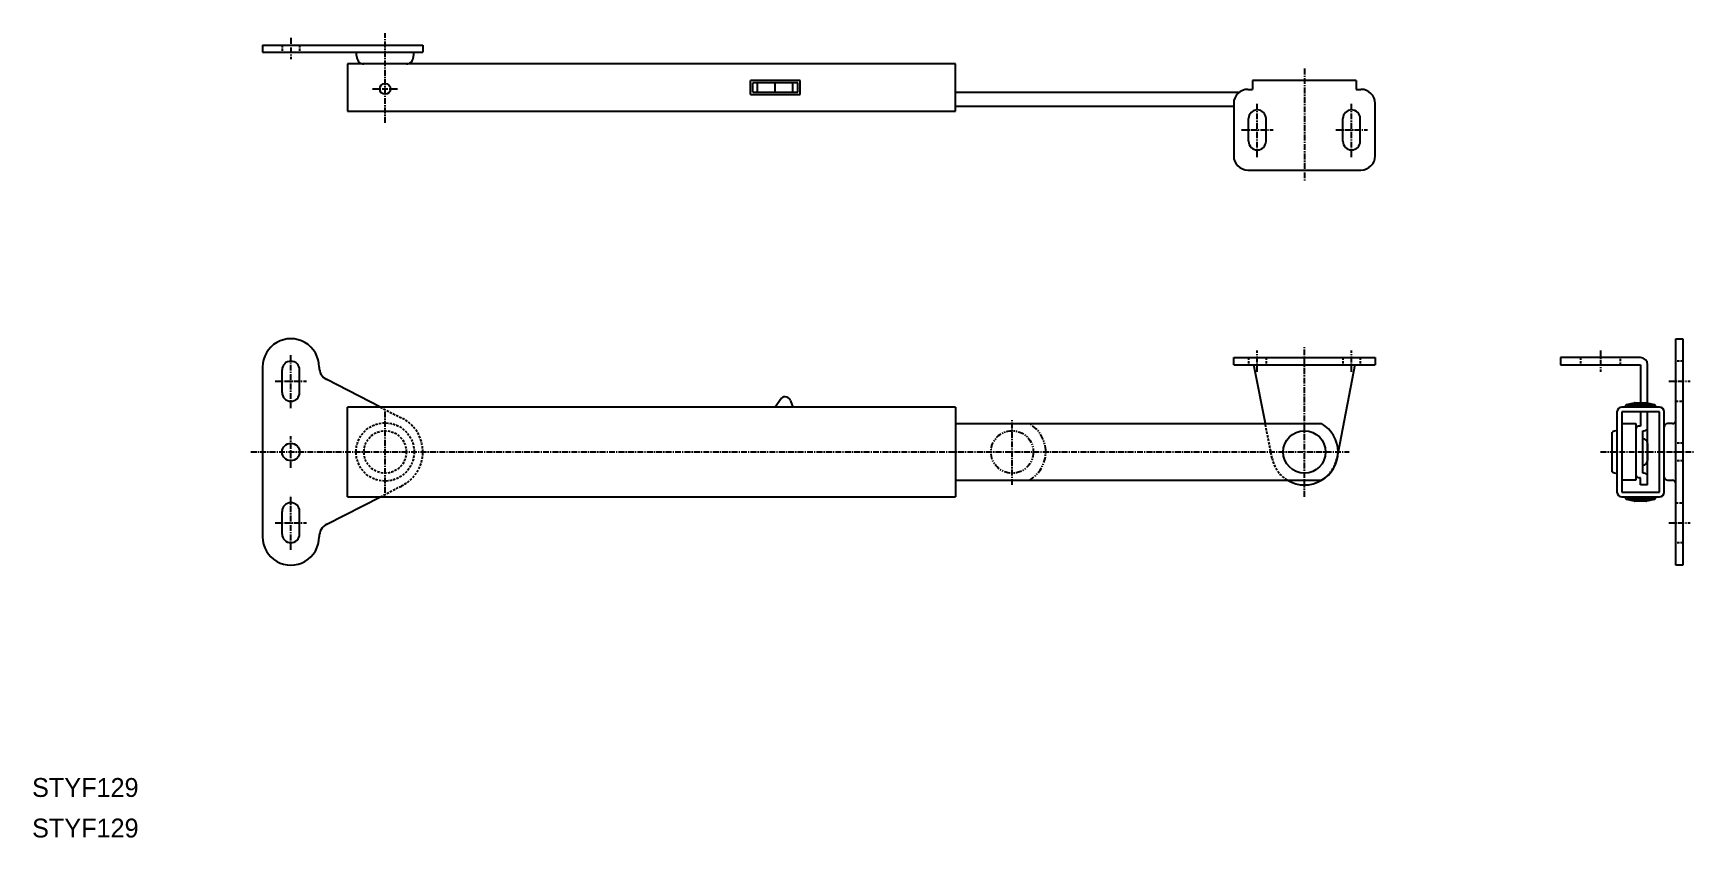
# Model space of a CAD drawing. Extents: x 0 to 353, y 0 to 170.
import ezdxf

# ---------------------------------------------------------------- set-up
doc = ezdxf.new("R2010")
doc.units = 0
for name, pattern in [('CENTER', [2, 1.25, -0.25, 0.25, -0.25]), ('DASHED', [0.75, 0.5, -0.25]), ('PHANTOM', [2.5, 1.25, -0.25, 0.25, -0.25, 0.25, -0.25])]:
    doc.linetypes.add(name, pattern=pattern)
doc.layers.get('0').update_dxf_attribs({"linetype": 'CONTINUOUS'})
doc.layers.add('CENTER', color=1, linetype='CENTER')

msp = doc.modelspace()

# ---------------------------------------------------------------- linework, layer by layer
at = {"color": 7, "linetype": 'CONTINUOUS'}
for p, q in [((48.89, 168), (82.89, 168)), ((48.89, 168), (48.89, 166.5)), ((48.89, 166.5), (82.89, 166.5)), ((68.89, 165.51), (68.72, 166.5)), ((80.89, 165.51), (81.06, 166.5)), ((82.89, 168), (82.89, 166.5)), ((195.89, 164), (66.89, 164)), ((66.89, 164), (66.89, 154)), ((195.89, 154), (195.89, 164)), ((162.9, 160.5), (152.38, 160.5)), ((152.38, 157.5), (152.38, 160.5)), ((162.4, 160), (152.88, 160)), ((152.88, 158), (152.88, 160)), ((153.88, 158), (153.88, 160)), ((157.64, 158), (157.64, 160)), ((157.64, 158), (157.64, 160)), ((161.4, 158), (161.4, 160)), ((162.4, 158), (162.4, 160)), ((162.9, 157.5), (162.9, 160.5)), ((280.89, 160.5), (258.89, 160.5)), ((258.89, 160.5), (258.89, 158.6)), ((280.89, 160.5), (280.89, 158.6)), ((152.38, 157.5), (162.9, 157.5)), ((152.88, 158), (162.4, 158)), ((195.89, 158), (256.09, 158)), ((254.89, 155.6), (254.89, 144.5)), ((257.89, 158.6), (258.89, 158.6)), ((280.89, 158.6), (281.89, 158.6)), ((284.89, 144.5), (284.89, 155.6)), ((66.89, 154), (195.89, 154)), ((254.89, 155), (195.89, 155)), ((258.04, 147.6), (258.04, 152.4)), ((261.74, 147.6), (261.74, 152.4)), ((278.04, 147.6), (278.04, 152.4)), ((281.74, 147.6), (281.74, 152.4)), ((257.89, 141.5), (281.89, 141.5)), ((348.69, 57.73), (348.69, 105.73)), ((348.69, 105.73), (350.19, 105.73)), ((350.19, 105.73), (350.19, 57.73)), ((48.89, 99.73), (48.89, 63.73)), ((53.04, 94.33), (53.04, 99.13)), ((56.74, 94.33), (56.74, 99.13)), ((254.89, 101.73), (284.89, 101.73)), ((254.89, 100.23), (254.89, 101.73)), ((254.89, 100.23), (284.89, 100.23)), ((261.6, 87.73), (259.18, 100.23)), ((280.6, 100.23), (277.02, 81.73)), ((284.89, 101.73), (284.89, 100.23)), ((341.19, 101.73), (324.19, 101.73)), ((324.19, 101.73), (324.19, 100.23)), ((324.19, 100.23), (341.19, 100.23)), ((341.19, 100.23), (341.19, 92.13)), ((342.69, 92.08), (342.69, 100.23)), ((73.89, 91.23), (62.52, 97.06)), ((158.94, 93.14), (157.64, 91.23)), ((160.91, 92.59), (161.4, 91.23)), ((338.23, 91.78), (339.91, 92.12)), ((338.33, 91.73), (341.19, 91.73)), ((339.97, 92.13), (342.44, 92.13)), ((341.19, 92.55), (341.19, 92.13)), ((341.19, 91.73), (344.05, 91.73)), ((342.44, 92.13), (344.15, 91.78)), ((195.89, 91.23), (66.89, 91.23)), ((66.89, 72.23), (66.89, 91.23)), ((195.89, 91.23), (195.89, 72.23)), ((336.19, 90.23), (336.19, 73.23)), ((345.19, 91.23), (337.19, 91.23)), ((337.19, 90.23), (337.19, 73.23)), ((345.19, 90.23), (337.19, 90.23)), ((337.99, 91.23), (337.99, 91.48)), ((341.19, 90.23), (341.19, 87.23)), ((342.69, 74.73), (342.69, 90.23)), ((344.39, 91.48), (344.39, 91.23)), ((345.19, 73.23), (345.19, 90.23)), ((346.19, 73.23), (346.19, 90.23)), ((195.89, 87.73), (273.49, 87.73)), ((335.19, 77.5), (335.19, 85.96)), ((337.19, 87.73), (340.19, 87.73)), ((340.19, 87.73), (340.19, 84.78)), ((340.19, 84.78), (340.19, 78.68)), ((341.19, 87.23), (340.94, 87.23)), ((341.69, 84.03), (341.69, 86.23)), ((341.69, 86.23), (341.94, 86.23)), ((347.94, 87.73), (346.94, 87.73)), ((341.69, 79.43), (341.69, 84.03)), ((342.69, 83.53), (342.69, 79.93)), ((340.19, 78.68), (340.19, 75.73)), ((341.69, 77.23), (341.69, 79.43)), ((195.89, 75.73), (273.49, 75.73)), ((340.19, 75.73), (337.19, 75.73)), ((341.19, 76.23), (340.94, 76.23)), ((341.19, 74.73), (341.19, 76.23)), ((342.69, 74.73), (341.19, 74.73)), ((341.94, 77.23), (341.69, 77.23)), ((346.94, 75.73), (347.94, 75.73)), ((62.52, 66.4), (73.89, 72.23)), ((66.89, 72.23), (195.89, 72.23)), ((337.19, 73.23), (345.19, 73.23)), ((337.19, 72.23), (345.19, 72.23)), ((337.99, 71.97), (337.99, 72.23)), ((339.91, 71.33), (338.23, 71.68)), ((344.05, 71.73), (338.33, 71.73)), ((341.19, 71.33), (339.97, 71.33)), ((342.41, 71.33), (341.19, 71.33)), ((344.15, 71.68), (342.47, 71.33)), ((344.39, 72.23), (344.39, 71.97)), ((53.04, 64.33), (53.04, 69.13)), ((56.74, 64.33), (56.74, 69.13)), ((350.19, 57.73), (348.69, 57.73))]:
    msp.add_line(p, q, dxfattribs=at)
at = {"color": 3, "linetype": 'DASHED'}
for p, q in [((53.04, 168), (53.04, 166.5)), ((56.74, 168), (56.74, 166.5)), ((258.04, 101.73), (258.04, 100.23)), ((261.74, 101.73), (261.74, 100.23)), ((278.04, 101.73), (278.04, 100.23)), ((281.74, 101.73), (281.74, 100.23)), ((328.44, 101.73), (328.44, 100.23)), ((336.94, 100.23), (336.94, 101.73)), ((350.19, 100.98), (348.69, 100.98)), ((348.69, 92.48), (350.19, 92.48)), ((73.89, 91.23), (78.34, 88.94)), ((263.02, 80.4), (261.6, 87.73)), ((277.02, 81.73), (276.76, 80.4)), ((350.19, 83.58), (348.69, 83.58)), ((350.19, 79.88), (348.69, 79.88)), ((73.89, 72.23), (78.34, 74.51)), ((348.69, 70.98), (350.19, 70.98)), ((350.19, 62.48), (348.69, 62.48))]:
    msp.add_line(p, q, dxfattribs=at)
at = {"color": 7, "linetype": 'CONTINUOUS'}
for centre, radius in [((74.89, 158.7), 1.15), ((269.89, 81.73), 4.5), ((54.89, 81.73), 1.85)]:
    msp.add_circle(centre, radius, dxfattribs=at)
at = {"color": 3, "linetype": 'DASHED'}
for radius in [6.17, 4.5]:
    msp.add_circle((74.89, 81.73), radius, dxfattribs=at)
at = {"color": 3, "linetype": 'PHANTOM'}
msp.add_circle((207.89, 81.73), 4.5, dxfattribs=at)
at = {"color": 7, "linetype": 'CONTINUOUS'}
for centre, radius, start, end in [((70.39, 165.5), 1.5, 179.5434, 270), ((79.39, 165.5), 1.5, 270, 0.4566), ((257.89, 155.6), 3, 90, 180), ((281.89, 155.6), 3, 0, 90), ((259.89, 152.4), 1.85, 0, 180), ((279.89, 152.4), 1.85, 0, 180), ((259.89, 147.6), 1.85, 180, 0), ((279.89, 147.6), 1.85, 180, 0), ((257.89, 144.5), 3, 180, 270), ((281.89, 144.5), 3, 270, 0), ((54.89, 99.73), 6, 359.9966, 180), ((54.89, 99.13), 1.85, 0, 180), ((63.89, 99.73), 3, 179.9966, 242.8512), ((341.19, 100.23), 1.5, 0, 90), ((54.89, 94.33), 1.85, 180, 0), ((159.73, 92.17), 1.25, 19.8029, 129.0088), ((338.29, 91.48), 0.3, 101.5922, 180), ((339.97, 91.83), 0.3, 90, 101.5922), ((344.09, 91.48), 0.3, 0, 78.4078), ((337.19, 90.23), 1, 90, 180), ((345.19, 90.23), 1, 0, 90), ((347.94, 88.48), 0.75, 270, 0), ((270.15, 81.73), 6.87, 299.1412, 60.8588), ((336.19, 84.23), 2, 90, 120), ((340.94, 86.48), 0.75, 90, 180), ((341.94, 86.98), 0.75, 270, 0), ((346.94, 86.98), 0.75, 90, 180), ((341.69, 83.53), 1, 0, 90), ((341.69, 79.93), 1, 270, 0), ((269.89, 81.73), 7, 238.9973, 301.0027), ((336.19, 79.23), 2, 240, 270), ((340.94, 76.98), 0.75, 180, 270), ((341.94, 76.48), 0.75, 0, 90), ((346.94, 76.48), 0.75, 180, 270), ((347.94, 74.98), 0.75, 0, 90), ((54.89, 69.13), 1.85, 0, 180), ((337.19, 73.23), 1, 180, 270), ((338.29, 71.97), 0.3, 180, 258.4078), ((339.97, 71.63), 0.3, 258.4078, 270), ((342.41, 71.63), 0.3, 270, 281.5922), ((344.09, 71.97), 0.3, 281.5922, 0), ((345.19, 73.23), 1, 270, 0), ((54.89, 63.73), 6, 180, 0.0034), ((54.89, 64.33), 1.85, 180, 0), ((63.89, 63.73), 3, 117.1488, 180.0034)]:
    msp.add_arc(centre, radius, start, end, dxfattribs=at)
at = {"color": 3, "linetype": 'DASHED'}
for centre, radius, start, end in [((74.89, 81.73), 8, 295.5865, 64.4135), ((269.89, 81.73), 7, 190.9525, 238.9973), ((269.89, 81.73), 7, 301.0027, 349.0475)]:
    msp.add_arc(centre, radius, start, end, dxfattribs=at)
at = {"color": 3, "linetype": 'PHANTOM'}
msp.add_arc((208.15, 81.73), 6.87, 299.1412, 60.8588, dxfattribs=at)
at = {"layer": 'CENTER', "color": 1, "linetype": 'CENTER'}
for p, q in [((54.89, 169.5), (54.89, 165)), ((74.89, 151.5), (74.89, 170.5)), ((269.89, 163), (269.89, 139)), ((72.24, 158.7), (77.54, 158.7)), ((259.89, 144.25), (259.89, 155.75)), ((279.89, 144.25), (279.89, 155.75)), ((256.54, 150), (263.24, 150)), ((276.54, 150), (283.24, 150)), ((54.89, 90.98), (54.89, 102.48)), ((259.89, 98.73), (259.89, 103.23)), ((269.89, 72.23), (269.89, 104.23)), ((279.89, 98.73), (279.89, 103.23)), ((332.69, 103.23), (332.69, 98.73)), ((51.54, 96.73), (58.24, 96.73)), ((347.19, 96.73), (351.69, 96.73)), ((74.89, 73.06), (74.89, 90.4)), ((207.89, 74.73), (207.89, 88.73)), ((54.89, 78.38), (54.89, 85.08)), ((46.39, 81.73), (279.39, 81.73)), ((332.69, 81.73), (352.69, 81.73)), ((54.89, 60.98), (54.89, 72.48)), ((51.54, 66.73), (58.24, 66.73)), ((347.19, 66.73), (351.69, 66.73))]:
    msp.add_line(p, q, dxfattribs=at)

# ---------------------------------------------------------------- texts
at = {"color": 7, "linetype": 'CONTINUOUS'}
for p in [(0, 8.6), (0, 0)]:
    msp.add_text('STYF129', height=4, dxfattribs=at).set_placement(p)

doc.saveas('drawing.dxf')
